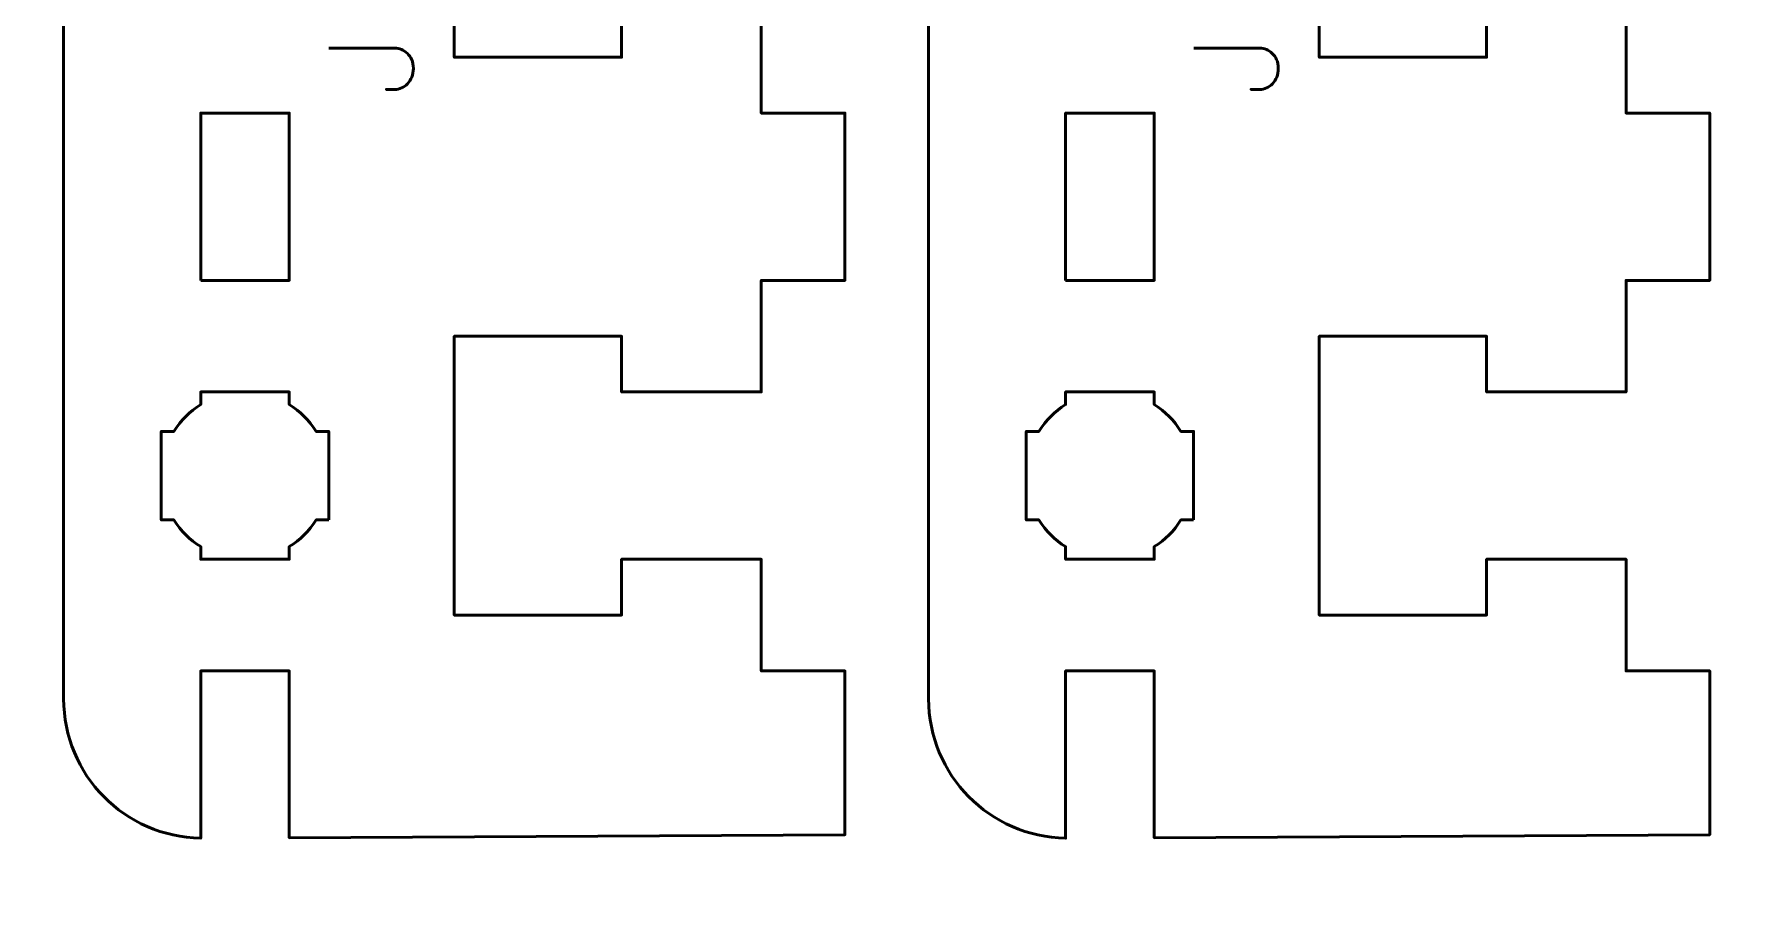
# Model space of a CAD drawing. Header units: centimetres. Extents: x -21 to 0, y -29.7 to 0.
# Drawn here: x -16.66 to -10.5, y -21.65 to -18.52 of the extents above; entities that cross this region are included whole.
import ezdxf

# ---------------------------------------------------------------- set-up
doc = ezdxf.new("R2010")
doc.units = ezdxf.units.CM
doc.header["$MEASUREMENT"] = 0
doc.layers.add('Layer 1', color=7, linetype='Continuous')

msp = doc.modelspace()

# ---------------------------------------------------------------- linework, layer by layer
at = {"layer": 'Layer 1', "color": 22, "lineweight": 53}
msp.add_open_spline([(-21.00003, -29.19995), (-21.00003, -29.19995), (-21.00003, -0.49992), (-21.00003, -0.49992), (-21.00003, -0.49992), (-21.00003, -0.22295), (-20.77694, 0.00004), (-20.49994, 0.00004), (-20.49994, 0.00004), (-20.49994, 0.00004), (-0.50008, 0.00004), (-0.50008, 0.00004), (-0.50008, 0.00004), (-0.22294, 0.00004), (0.00002, -0.22295), (0.00002, -0.49992), (0.00002, -0.49992), (0.00002, -0.49992), (0.00002, -29.19995), (0.00002, -29.19995), (0.00002, -29.19995), (0.00002, -29.47695), (-0.22294, -29.70004), (-0.50008, -29.70004), (-0.50008, -29.70004), (-0.50008, -29.70004), (-20.49994, -29.70004), (-20.49994, -29.70004), (-20.49994, -29.70004), (-20.77694, -29.70004), (-21.00003, -29.47695), (-21.00003, -29.19995)], degree=3, knots=[0, 0, 0, 0, 0.125, 0.125, 0.125, 0.125, 0.25, 0.25, 0.25, 0.25, 0.375, 0.375, 0.375, 0.375, 0.5, 0.5, 0.5, 0.5, 0.625, 0.625, 0.625, 0.625, 0.75, 0.75, 0.75, 0.75, 0.875, 0.875, 0.875, 0.875, 1, 1, 1, 1], dxfattribs=at)
at = {"layer": 'Layer 1', "color": 114, "lineweight": 53}
for points in [[(-13.75, -14.80006), (-13.75, -14.80006), (-14.05, -14.80006), (-14.05, -14.80006), (-14.05, -14.80006), (-14.05, -14.80006), (-14.04999, -14.80006), (-14.04999, -14.80006), (-14.04999, -14.80006), (-14.04999, -14.80006), (-15.74125, -14.80006), (-15.74125, -14.80006), (-15.74125, -14.80006), (-15.74125, -14.80006), (-15.74125, -15.40006), (-15.74125, -15.40006), (-15.74125, -15.40006), (-15.74125, -15.40006), (-16.05875, -15.40006), (-16.05875, -15.40006), (-16.05875, -15.40006), (-16.05875, -15.40006), (-16.05875, -14.80017), (-16.05875, -14.80017), (-16.05875, -14.80017), (-16.3308, -14.80484), (-16.55, -15.0269), (-16.55, -15.30006), (-16.55, -15.30006), (-16.55, -15.30006), (-16.55, -20.90005), (-16.55, -20.90005), (-16.55, -20.90005), (-16.55, -21.17321), (-16.3308, -21.39527), (-16.05875, -21.39994), (-16.05875, -21.39994), (-16.05875, -21.39994), (-16.05875, -20.80005), (-16.05875, -20.80005), (-16.05875, -20.80005), (-16.05875, -20.80005), (-15.74125, -20.80005), (-15.74125, -20.80005), (-15.74125, -20.80005), (-15.74125, -20.80005), (-15.74125, -21.39812), (-15.74125, -21.39812), (-15.74125, -21.39812), (-15.74125, -21.39812), (-13.75, -21.38755), (-13.75, -21.38755), (-13.75, -21.38755), (-13.75, -21.38755), (-13.75, -20.80005), (-13.75, -20.80005), (-13.75, -20.80005), (-13.75, -20.80005), (-14.05, -20.80005), (-14.05, -20.80005), (-14.05, -20.80005), (-14.05, -20.80005), (-14.05, -20.40005), (-14.05, -20.40005), (-14.05, -20.40005), (-14.05, -20.40005), (-14.55, -20.40005), (-14.55, -20.40005), (-14.55, -20.40005), (-14.55, -20.40005), (-14.55001, -20.60005), (-14.55001, -20.60005), (-14.55001, -20.60005), (-14.55001, -20.60005), (-15.15, -20.60005), (-15.15, -20.60005), (-15.15, -20.60005), (-15.15, -20.21672), (-15.15, -19.98338), (-15.15, -19.60005), (-15.15, -19.60005), (-15.15, -19.60005), (-14.55001, -19.60005), (-14.55001, -19.60005), (-14.55001, -19.60005), (-14.55001, -19.60005), (-14.55, -19.80005), (-14.55, -19.80005), (-14.55, -19.80005), (-14.55, -19.80005), (-14.04999, -19.80005), (-14.04999, -19.80005), (-14.04999, -19.80005), (-14.04999, -19.80005), (-14.05, -19.40005), (-14.05, -19.40005), (-14.05, -19.40005), (-14.05, -19.40005), (-13.75, -19.40005), (-13.75, -19.40005), (-13.75, -19.40005), (-13.75, -19.40005), (-13.75, -18.80005), (-13.75, -18.80005), (-13.75, -18.80005), (-13.75, -18.80005), (-14.05, -18.80005), (-14.05, -18.80005), (-14.05, -18.80005), (-14.05, -18.80005), (-14.05, -18.40005), (-14.05, -18.40005), (-14.05, -18.40005), (-14.05, -18.40005), (-14.55, -18.40005), (-14.55, -18.40005), (-14.55, -18.40005), (-14.55, -18.40005), (-14.55001, -18.60005), (-14.55001, -18.60005), (-14.55001, -18.60005), (-14.55001, -18.60005), (-15.15, -18.60005), (-15.15, -18.60005), (-15.15, -18.60005), (-15.15, -18.21672), (-15.15, -17.98339), (-15.15, -17.60006), (-15.15, -17.60006), (-15.15, -17.60006), (-14.55001, -17.60006), (-14.55001, -17.60006), (-14.55001, -17.60006), (-14.55001, -17.60006), (-14.55, -17.80006), (-14.55, -17.80006), (-14.55, -17.80006), (-14.55, -17.80006), (-14.04999, -17.80006), (-14.04999, -17.80006), (-14.04999, -17.80006), (-14.04999, -17.80006), (-14.05, -17.40006), (-14.05, -17.40006), (-14.05, -17.40006), (-14.05, -17.40006), (-13.75, -17.40006), (-13.75, -17.40006), (-13.75, -17.40006), (-13.75, -17.40006), (-13.75, -16.80006), (-13.75, -16.80006), (-13.75, -16.80006), (-13.75, -16.80006), (-14.05, -16.80006), (-14.05, -16.80006), (-14.05, -16.80006), (-14.05, -16.80006), (-14.05, -16.40006), (-14.05, -16.40006), (-14.05, -16.40006), (-14.05, -16.40006), (-14.55, -16.40006), (-14.55, -16.40006), (-14.55, -16.40006), (-14.55, -16.40006), (-14.55001, -16.60006), (-14.55001, -16.60006), (-14.55001, -16.60006), (-14.55001, -16.60006), (-15.15, -16.60006), (-15.15, -16.60006), (-15.15, -16.60006), (-15.15, -16.21673), (-15.15, -15.98339), (-15.15, -15.60006), (-15.15, -15.60006), (-15.15, -15.60006), (-14.55001, -15.60006), (-14.55001, -15.60006), (-14.55001, -15.60006), (-14.55001, -15.60006), (-14.55, -15.80006), (-14.55, -15.80006), (-14.55, -15.80006), (-14.55, -15.80006), (-14.04999, -15.80006), (-14.04999, -15.80006), (-14.04999, -15.80006), (-14.04999, -15.80006), (-14.05, -15.40006), (-14.05, -15.40006), (-14.05, -15.40006), (-14.05, -15.40006), (-13.75, -15.40006), (-13.75, -15.40006), (-13.75, -15.40006), (-13.75, -15.40006), (-13.75, -14.80006), (-13.75, -14.80006)], [(-10.65, -14.80006), (-10.65, -14.80006), (-10.95, -14.80006), (-10.95, -14.80006), (-10.95, -14.80006), (-10.95, -14.80006), (-10.94999, -14.80006), (-10.94999, -14.80006), (-10.94999, -14.80006), (-10.94999, -14.80006), (-12.64125, -14.80006), (-12.64125, -14.80006), (-12.64125, -14.80006), (-12.64125, -14.80006), (-12.64125, -15.40006), (-12.64125, -15.40006), (-12.64125, -15.40006), (-12.64125, -15.40006), (-12.95875, -15.40006), (-12.95875, -15.40006), (-12.95875, -15.40006), (-12.95875, -15.40006), (-12.95875, -14.80017), (-12.95875, -14.80017), (-12.95875, -14.80017), (-13.2308, -14.80484), (-13.45, -15.0269), (-13.45, -15.30006), (-13.45, -15.30006), (-13.45, -15.30006), (-13.45, -20.90005), (-13.45, -20.90005), (-13.45, -20.90005), (-13.45, -21.17321), (-13.2308, -21.39527), (-12.95875, -21.39994), (-12.95875, -21.39994), (-12.95875, -21.39994), (-12.95875, -20.80005), (-12.95875, -20.80005), (-12.95875, -20.80005), (-12.95875, -20.80005), (-12.64125, -20.80005), (-12.64125, -20.80005), (-12.64125, -20.80005), (-12.64125, -20.80005), (-12.64125, -21.39812), (-12.64125, -21.39812), (-12.64125, -21.39812), (-12.64125, -21.39812), (-10.65, -21.38755), (-10.65, -21.38755), (-10.65, -21.38755), (-10.65, -21.38755), (-10.65, -20.80005), (-10.65, -20.80005), (-10.65, -20.80005), (-10.65, -20.80005), (-10.95, -20.80005), (-10.95, -20.80005), (-10.95, -20.80005), (-10.95, -20.80005), (-10.95, -20.40005), (-10.95, -20.40005), (-10.95, -20.40005), (-10.95, -20.40005), (-11.45, -20.40005), (-11.45, -20.40005), (-11.45, -20.40005), (-11.45, -20.40005), (-11.45001, -20.60005), (-11.45001, -20.60005), (-11.45001, -20.60005), (-11.45001, -20.60005), (-12.05, -20.60005), (-12.05, -20.60005), (-12.05, -20.60005), (-12.05, -20.21672), (-12.05, -19.98338), (-12.05, -19.60005), (-12.05, -19.60005), (-12.05, -19.60005), (-11.45001, -19.60005), (-11.45001, -19.60005), (-11.45001, -19.60005), (-11.45001, -19.60005), (-11.45, -19.80005), (-11.45, -19.80005), (-11.45, -19.80005), (-11.45, -19.80005), (-10.94999, -19.80005), (-10.94999, -19.80005), (-10.94999, -19.80005), (-10.94999, -19.80005), (-10.95, -19.40005), (-10.95, -19.40005), (-10.95, -19.40005), (-10.95, -19.40005), (-10.65, -19.40005), (-10.65, -19.40005), (-10.65, -19.40005), (-10.65, -19.40005), (-10.65, -18.80005), (-10.65, -18.80005), (-10.65, -18.80005), (-10.65, -18.80005), (-10.95, -18.80005), (-10.95, -18.80005), (-10.95, -18.80005), (-10.95, -18.80005), (-10.95, -18.40005), (-10.95, -18.40005), (-10.95, -18.40005), (-10.95, -18.40005), (-11.45, -18.40005), (-11.45, -18.40005), (-11.45, -18.40005), (-11.45, -18.40005), (-11.45001, -18.60005), (-11.45001, -18.60005), (-11.45001, -18.60005), (-11.45001, -18.60005), (-12.05, -18.60005), (-12.05, -18.60005), (-12.05, -18.60005), (-12.05, -18.21672), (-12.05, -17.98339), (-12.05, -17.60006), (-12.05, -17.60006), (-12.05, -17.60006), (-11.45001, -17.60006), (-11.45001, -17.60006), (-11.45001, -17.60006), (-11.45001, -17.60006), (-11.45, -17.80006), (-11.45, -17.80006), (-11.45, -17.80006), (-11.45, -17.80006), (-10.94999, -17.80006), (-10.94999, -17.80006), (-10.94999, -17.80006), (-10.94999, -17.80006), (-10.95, -17.40006), (-10.95, -17.40006), (-10.95, -17.40006), (-10.95, -17.40006), (-10.65, -17.40006), (-10.65, -17.40006), (-10.65, -17.40006), (-10.65, -17.40006), (-10.65, -16.80006), (-10.65, -16.80006), (-10.65, -16.80006), (-10.65, -16.80006), (-10.95, -16.80006), (-10.95, -16.80006), (-10.95, -16.80006), (-10.95, -16.80006), (-10.95, -16.40006), (-10.95, -16.40006), (-10.95, -16.40006), (-10.95, -16.40006), (-11.45, -16.40006), (-11.45, -16.40006), (-11.45, -16.40006), (-11.45, -16.40006), (-11.45001, -16.60006), (-11.45001, -16.60006), (-11.45001, -16.60006), (-11.45001, -16.60006), (-12.05, -16.60006), (-12.05, -16.60006), (-12.05, -16.60006), (-12.05, -16.21673), (-12.05, -15.98339), (-12.05, -15.60006), (-12.05, -15.60006), (-12.05, -15.60006), (-11.45001, -15.60006), (-11.45001, -15.60006), (-11.45001, -15.60006), (-11.45001, -15.60006), (-11.45, -15.80006), (-11.45, -15.80006), (-11.45, -15.80006), (-11.45, -15.80006), (-10.94999, -15.80006), (-10.94999, -15.80006), (-10.94999, -15.80006), (-10.94999, -15.80006), (-10.95, -15.40006), (-10.95, -15.40006), (-10.95, -15.40006), (-10.95, -15.40006), (-10.65, -15.40006), (-10.65, -15.40006), (-10.65, -15.40006), (-10.65, -15.40006), (-10.65, -14.80006), (-10.65, -14.80006)]]:
    msp.add_open_spline(points, degree=3, knots=[0, 0, 0, 0, 0.02, 0.02, 0.02, 0.02, 0.04, 0.04, 0.04, 0.04, 0.06, 0.06, 0.06, 0.06, 0.08, 0.08, 0.08, 0.08, 0.1, 0.1, 0.1, 0.1, 0.12, 0.12, 0.12, 0.12, 0.14, 0.14, 0.14, 0.14, 0.16, 0.16, 0.16, 0.16, 0.18, 0.18, 0.18, 0.18, 0.2, 0.2, 0.2, 0.2, 0.22, 0.22, 0.22, 0.22, 0.24, 0.24, 0.24, 0.24, 0.26, 0.26, 0.26, 0.26, 0.28, 0.28, 0.28, 0.28, 0.3, 0.3, 0.3, 0.3, 0.32, 0.32, 0.32, 0.32, 0.34, 0.34, 0.34, 0.34, 0.36, 0.36, 0.36, 0.36, 0.38, 0.38, 0.38, 0.38, 0.4, 0.4, 0.4, 0.4, 0.42, 0.42, 0.42, 0.42, 0.44, 0.44, 0.44, 0.44, 0.46, 0.46, 0.46, 0.46, 0.48, 0.48, 0.48, 0.48, 0.5, 0.5, 0.5, 0.5, 0.52, 0.52, 0.52, 0.52, 0.54, 0.54, 0.54, 0.54, 0.56, 0.56, 0.56, 0.56, 0.58, 0.58, 0.58, 0.58, 0.6, 0.6, 0.6, 0.6, 0.62, 0.62, 0.62, 0.62, 0.64, 0.64, 0.64, 0.64, 0.66, 0.66, 0.66, 0.66, 0.68, 0.68, 0.68, 0.68, 0.7, 0.7, 0.7, 0.7, 0.72, 0.72, 0.72, 0.72, 0.74, 0.74, 0.74, 0.74, 0.76, 0.76, 0.76, 0.76, 0.78, 0.78, 0.78, 0.78, 0.8, 0.8, 0.8, 0.8, 0.82, 0.82, 0.82, 0.82, 0.84, 0.84, 0.84, 0.84, 0.86, 0.86, 0.86, 0.86, 0.88, 0.88, 0.88, 0.88, 0.9, 0.9, 0.9, 0.9, 0.92, 0.92, 0.92, 0.92, 0.94, 0.94, 0.94, 0.94, 0.96, 0.96, 0.96, 0.96, 0.98, 0.98, 0.98, 0.98, 1, 1, 1, 1], dxfattribs=at)
at = {"layer": 'Layer 1', "color": 30, "lineweight": 53}
for points in [[(-15.59965, -18.56678), (-15.59965, -18.56678), (-15.36258, -18.5672), (-15.36258, -18.5672), (-15.36258, -18.5672), (-15.35482, -18.5672), (-15.34713, -18.56883), (-15.33937, -18.57193), (-15.33937, -18.57193), (-15.33168, -18.57511), (-15.32455, -18.57976), (-15.31813, -18.5859), (-15.31813, -18.5859), (-15.31164, -18.59211), (-15.30649, -18.59966), (-15.30254, -18.60862), (-15.30254, -18.60862), (-15.29866, -18.61765), (-15.29661, -18.62795), (-15.29654, -18.63959), (-15.29654, -18.63959), (-15.29654, -18.65124), (-15.29845, -18.66175), (-15.30219, -18.67106), (-15.30219, -18.67106), (-15.306, -18.68038), (-15.31108, -18.68835), (-15.3175, -18.69491), (-15.3175, -18.69491), (-15.32392, -18.70154), (-15.33097, -18.70655), (-15.33881, -18.71008), (-15.33881, -18.71008), (-15.34664, -18.71361), (-15.35454, -18.71537), (-15.36258, -18.71537), (-15.36258, -18.71537), (-15.36258, -18.71537), (-15.39391, -18.71537), (-15.39391, -18.71537), (-15.39391, -18.71537), (-15.39391, -18.71537), (-15.36258, -18.71537), (-15.36258, -18.71537), (-15.36258, -18.71537), (-15.35454, -18.71537), (-15.34664, -18.71361), (-15.33881, -18.71008), (-15.33881, -18.71008), (-15.33097, -18.70655), (-15.32392, -18.70154), (-15.3175, -18.69491), (-15.3175, -18.69491), (-15.31108, -18.68835), (-15.306, -18.68038), (-15.30219, -18.67106), (-15.30219, -18.67106), (-15.29845, -18.66175), (-15.29654, -18.65124), (-15.29654, -18.63959), (-15.29654, -18.63959), (-15.29661, -18.62795), (-15.29866, -18.61765), (-15.30254, -18.60862), (-15.30254, -18.60862), (-15.30649, -18.59966), (-15.31164, -18.59211), (-15.31813, -18.5859), (-15.31813, -18.5859), (-15.32455, -18.57976), (-15.33168, -18.57511), (-15.33937, -18.57193), (-15.33937, -18.57193), (-15.34713, -18.56883), (-15.35482, -18.5672), (-15.36258, -18.5672), (-15.36258, -18.5672), (-15.36258, -18.5672), (-15.59965, -18.56678), (-15.59965, -18.56678)], [(-12.49965, -18.56678), (-12.49965, -18.56678), (-12.26258, -18.5672), (-12.26258, -18.5672), (-12.26258, -18.5672), (-12.25482, -18.5672), (-12.24713, -18.56883), (-12.23937, -18.57193), (-12.23937, -18.57193), (-12.23168, -18.57511), (-12.22455, -18.57976), (-12.21813, -18.5859), (-12.21813, -18.5859), (-12.21164, -18.59211), (-12.20649, -18.59966), (-12.20254, -18.60862), (-12.20254, -18.60862), (-12.19866, -18.61765), (-12.19661, -18.62795), (-12.19654, -18.63959), (-12.19654, -18.63959), (-12.19654, -18.65124), (-12.19845, -18.66175), (-12.20219, -18.67106), (-12.20219, -18.67106), (-12.206, -18.68038), (-12.21108, -18.68835), (-12.2175, -18.69491), (-12.2175, -18.69491), (-12.22392, -18.70154), (-12.23097, -18.70655), (-12.23881, -18.71008), (-12.23881, -18.71008), (-12.24664, -18.71361), (-12.25454, -18.71537), (-12.26258, -18.71537), (-12.26258, -18.71537), (-12.26258, -18.71537), (-12.29391, -18.71537), (-12.29391, -18.71537), (-12.29391, -18.71537), (-12.29391, -18.71537), (-12.26258, -18.71537), (-12.26258, -18.71537), (-12.26258, -18.71537), (-12.25454, -18.71537), (-12.24664, -18.71361), (-12.23881, -18.71008), (-12.23881, -18.71008), (-12.23097, -18.70655), (-12.22392, -18.70154), (-12.2175, -18.69491), (-12.2175, -18.69491), (-12.21108, -18.68835), (-12.206, -18.68038), (-12.20219, -18.67106), (-12.20219, -18.67106), (-12.19845, -18.66175), (-12.19654, -18.65124), (-12.19654, -18.63959), (-12.19654, -18.63959), (-12.19661, -18.62795), (-12.19866, -18.61765), (-12.20254, -18.60862), (-12.20254, -18.60862), (-12.20649, -18.59966), (-12.21164, -18.59211), (-12.21813, -18.5859), (-12.21813, -18.5859), (-12.22455, -18.57976), (-12.23168, -18.57511), (-12.23937, -18.57193), (-12.23937, -18.57193), (-12.24713, -18.56883), (-12.25482, -18.5672), (-12.26258, -18.5672), (-12.26258, -18.5672), (-12.26258, -18.5672), (-12.49965, -18.56678), (-12.49965, -18.56678)]]:
    msp.add_open_spline(points, degree=3, knots=[0, 0, 0, 0, 0.05, 0.05, 0.05, 0.05, 0.1, 0.1, 0.1, 0.1, 0.15, 0.15, 0.15, 0.15, 0.2, 0.2, 0.2, 0.2, 0.25, 0.25, 0.25, 0.25, 0.3, 0.3, 0.3, 0.3, 0.35, 0.35, 0.35, 0.35, 0.4, 0.4, 0.4, 0.4, 0.45, 0.45, 0.45, 0.45, 0.5, 0.5, 0.5, 0.5, 0.55, 0.55, 0.55, 0.55, 0.6, 0.6, 0.6, 0.6, 0.65, 0.65, 0.65, 0.65, 0.7, 0.7, 0.7, 0.7, 0.75, 0.75, 0.75, 0.75, 0.8, 0.8, 0.8, 0.8, 0.85, 0.85, 0.85, 0.85, 0.9, 0.9, 0.9, 0.9, 0.95, 0.95, 0.95, 0.95, 1, 1, 1, 1], dxfattribs=at)
at = {"layer": 'Layer 1', "color": 250, "lineweight": 53}
for points, knots in [([(-16.05875, -19.40005), (-16.05875, -19.40005), (-16.05875, -18.80005), (-16.05875, -18.80005), (-16.05875, -18.80005), (-16.05875, -18.80005), (-15.74125, -18.80005), (-15.74125, -18.80005), (-15.74125, -18.80005), (-15.74125, -18.80005), (-15.74125, -19.40005), (-15.74125, -19.40005), (-15.74125, -19.40005), (-15.74125, -19.40005), (-16.05875, -19.40005), (-16.05875, -19.40005)], [0, 0, 0, 0, 0.25, 0.25, 0.25, 0.25, 0.5, 0.5, 0.5, 0.5, 0.75, 0.75, 0.75, 0.75, 1, 1, 1, 1]), ([(-12.95875, -19.40005), (-12.95875, -19.40005), (-12.95875, -18.80005), (-12.95875, -18.80005), (-12.95875, -18.80005), (-12.95875, -18.80005), (-12.64125, -18.80005), (-12.64125, -18.80005), (-12.64125, -18.80005), (-12.64125, -18.80005), (-12.64125, -19.40005), (-12.64125, -19.40005), (-12.64125, -19.40005), (-12.64125, -19.40005), (-12.95875, -19.40005), (-12.95875, -19.40005)], [0, 0, 0, 0, 0.25, 0.25, 0.25, 0.25, 0.5, 0.5, 0.5, 0.5, 0.75, 0.75, 0.75, 0.75, 1, 1, 1, 1]), ([(-15.6, -20.2588), (-15.6, -20.2588), (-15.64544, -20.2588), (-15.64544, -20.2588), (-15.64544, -20.2588), (-15.66967, -20.29756), (-15.7025, -20.33038), (-15.74125, -20.35461), (-15.74125, -20.35461), (-15.74125, -20.35461), (-15.74125, -20.40005), (-15.74125, -20.40005), (-15.74125, -20.40005), (-15.74125, -20.40005), (-15.9, -20.40005), (-15.9, -20.40005), (-15.9, -20.40005), (-15.9, -20.40005), (-16.05875, -20.40005), (-16.05875, -20.40005), (-16.05875, -20.40005), (-16.05875, -20.40005), (-16.05875, -20.35461), (-16.05875, -20.35461), (-16.05875, -20.35461), (-16.0975, -20.33038), (-16.13033, -20.29756), (-16.15456, -20.2588), (-16.15456, -20.2588), (-16.15456, -20.2588), (-16.2, -20.2588), (-16.2, -20.2588), (-16.2, -20.2588), (-16.2, -20.2588), (-16.2, -20.10005), (-16.2, -20.10005), (-16.2, -20.10005), (-16.2, -20.10005), (-16.2, -19.9413), (-16.2, -19.9413), (-16.2, -19.9413), (-16.2, -19.9413), (-16.15456, -19.9413), (-16.15456, -19.9413), (-16.15456, -19.9413), (-16.13033, -19.90254), (-16.0975, -19.86972), (-16.05875, -19.84549), (-16.05875, -19.84549), (-16.05875, -19.84549), (-16.05875, -19.80005), (-16.05875, -19.80005), (-16.05875, -19.80005), (-16.05875, -19.80005), (-15.9, -19.80005), (-15.9, -19.80005), (-15.9, -19.80005), (-15.9, -19.80005), (-15.74125, -19.80005), (-15.74125, -19.80005), (-15.74125, -19.80005), (-15.74125, -19.80005), (-15.74125, -19.84549), (-15.74125, -19.84549), (-15.74125, -19.84549), (-15.7025, -19.86972), (-15.66967, -19.90254), (-15.64544, -19.9413), (-15.64544, -19.9413), (-15.64544, -19.9413), (-15.6, -19.9413), (-15.6, -19.9413), (-15.6, -19.9413), (-15.6, -19.9413), (-15.6, -20.10005), (-15.6, -20.10005), (-15.6, -20.10005), (-15.6, -20.10005), (-15.6, -20.2588), (-15.6, -20.2588)], [0, 0, 0, 0, 0.05, 0.05, 0.05, 0.05, 0.1, 0.1, 0.1, 0.1, 0.15, 0.15, 0.15, 0.15, 0.2, 0.2, 0.2, 0.2, 0.25, 0.25, 0.25, 0.25, 0.3, 0.3, 0.3, 0.3, 0.35, 0.35, 0.35, 0.35, 0.4, 0.4, 0.4, 0.4, 0.45, 0.45, 0.45, 0.45, 0.5, 0.5, 0.5, 0.5, 0.55, 0.55, 0.55, 0.55, 0.6, 0.6, 0.6, 0.6, 0.65, 0.65, 0.65, 0.65, 0.7, 0.7, 0.7, 0.7, 0.75, 0.75, 0.75, 0.75, 0.8, 0.8, 0.8, 0.8, 0.85, 0.85, 0.85, 0.85, 0.9, 0.9, 0.9, 0.9, 0.95, 0.95, 0.95, 0.95, 1, 1, 1, 1]), ([(-12.5, -20.2588), (-12.5, -20.2588), (-12.54544, -20.2588), (-12.54544, -20.2588), (-12.54544, -20.2588), (-12.56967, -20.29756), (-12.6025, -20.33038), (-12.64125, -20.35461), (-12.64125, -20.35461), (-12.64125, -20.35461), (-12.64125, -20.40005), (-12.64125, -20.40005), (-12.64125, -20.40005), (-12.64125, -20.40005), (-12.8, -20.40005), (-12.8, -20.40005), (-12.8, -20.40005), (-12.8, -20.40005), (-12.95875, -20.40005), (-12.95875, -20.40005), (-12.95875, -20.40005), (-12.95875, -20.40005), (-12.95875, -20.35461), (-12.95875, -20.35461), (-12.95875, -20.35461), (-12.9975, -20.33038), (-13.03033, -20.29756), (-13.05456, -20.2588), (-13.05456, -20.2588), (-13.05456, -20.2588), (-13.1, -20.2588), (-13.1, -20.2588), (-13.1, -20.2588), (-13.1, -20.2588), (-13.1, -20.10005), (-13.1, -20.10005), (-13.1, -20.10005), (-13.1, -20.10005), (-13.1, -19.9413), (-13.1, -19.9413), (-13.1, -19.9413), (-13.1, -19.9413), (-13.05456, -19.9413), (-13.05456, -19.9413), (-13.05456, -19.9413), (-13.03033, -19.90254), (-12.9975, -19.86972), (-12.95875, -19.84549), (-12.95875, -19.84549), (-12.95875, -19.84549), (-12.95875, -19.80005), (-12.95875, -19.80005), (-12.95875, -19.80005), (-12.95875, -19.80005), (-12.8, -19.80005), (-12.8, -19.80005), (-12.8, -19.80005), (-12.8, -19.80005), (-12.64125, -19.80005), (-12.64125, -19.80005), (-12.64125, -19.80005), (-12.64125, -19.80005), (-12.64125, -19.84549), (-12.64125, -19.84549), (-12.64125, -19.84549), (-12.6025, -19.86972), (-12.56967, -19.90254), (-12.54544, -19.9413), (-12.54544, -19.9413), (-12.54544, -19.9413), (-12.5, -19.9413), (-12.5, -19.9413), (-12.5, -19.9413), (-12.5, -19.9413), (-12.5, -20.10005), (-12.5, -20.10005), (-12.5, -20.10005), (-12.5, -20.10005), (-12.5, -20.2588), (-12.5, -20.2588)], [0, 0, 0, 0, 0.05, 0.05, 0.05, 0.05, 0.1, 0.1, 0.1, 0.1, 0.15, 0.15, 0.15, 0.15, 0.2, 0.2, 0.2, 0.2, 0.25, 0.25, 0.25, 0.25, 0.3, 0.3, 0.3, 0.3, 0.35, 0.35, 0.35, 0.35, 0.4, 0.4, 0.4, 0.4, 0.45, 0.45, 0.45, 0.45, 0.5, 0.5, 0.5, 0.5, 0.55, 0.55, 0.55, 0.55, 0.6, 0.6, 0.6, 0.6, 0.65, 0.65, 0.65, 0.65, 0.7, 0.7, 0.7, 0.7, 0.75, 0.75, 0.75, 0.75, 0.8, 0.8, 0.8, 0.8, 0.85, 0.85, 0.85, 0.85, 0.9, 0.9, 0.9, 0.9, 0.95, 0.95, 0.95, 0.95, 1, 1, 1, 1])]:
    msp.add_open_spline(points, degree=3, knots=knots, dxfattribs=at)

doc.saveas('drawing.dxf')
